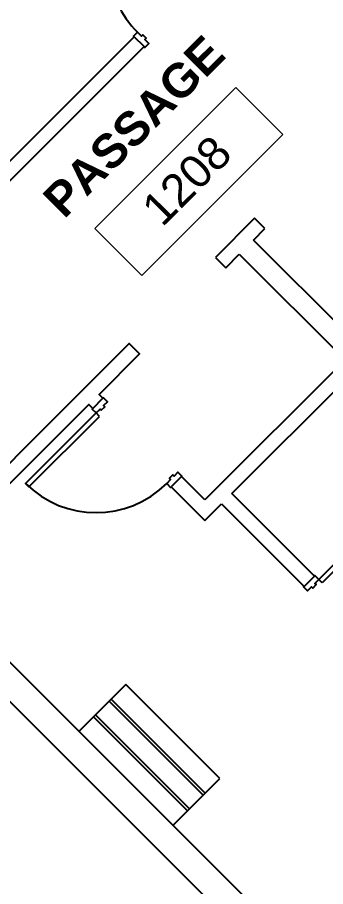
# Model space of a CAD drawing. Header units: inches. Extents: x -59 to 5745, y -269 to 4477.
# Drawn here: x 1331.9 to 1443.1, y 631.2 to 945 of the extents above; entities that cross this region are included whole.
import ezdxf

# ---------------------------------------------------------------- set-up
doc = ezdxf.new("R2010")
doc.units = ezdxf.units.IN
doc.header["$LTSCALE"] = 96
doc.header["$MEASUREMENT"] = 0
doc.layers.add('A-AREA-IDEN', color=2, linetype='CONTINUOUS', lineweight=9)
for name, color, linetype in [('A-DOOR', 2, 'CONTINUOUS'), ('A-FLOR-CASE', 3, 'CONTINUOUS'), ('A-WALL-FULL', 6, 'CONTINUOUS')]:
    doc.layers.add(name, color=color, linetype=linetype)
doc.styles.add('Arial_2', font='arial.ttf', dxfattribs={"height": 11.802395})
doc.styles.add('Arial_B', font='arialbd.ttf', dxfattribs={"height": 12.177074})

# ---------------------------------------------------------------- blocks, each defined once
blk = doc.blocks.new('Room Tag - Room Tag-10342-LEVEL 01 OVERALL FLOOR PLAN CATH _1')
at = {"layer": 'A-AREA-IDEN'}
for p, q in [((-0.375, -0.0625), (-0.375, -0.3125)), ((-0.375, -0.0625), (0.375, -0.0625)), ((0.375, -0.0625), (0.375, -0.3125)), ((-0.375, -0.3125), (0.375, -0.3125))]:
    blk.add_line(p, q, dxfattribs=at)

msp = doc.modelspace()

# ---------------------------------------------------------------- linework, layer by layer
at = {"layer": 'A-DOOR'}
for points in [[(1377.65, 934.43), (1377.91, 934.16), (1379.33, 935.58), (1377.91, 936.99), (1378.36, 937.43), (1377.12, 938.67), (1376.68, 938.23), (1375.26, 939.64), (1373.85, 938.23), (1374.11, 937.96)], [(1359.09, 803.79), (1358.91, 803.61), (1360.32, 802.2), (1361.74, 803.61), (1362.18, 803.17), (1363.42, 804.41), (1362.98, 804.85), (1364.39, 806.26), (1362.98, 807.68), (1362.8, 807.5)], [(1391.08, 779.22), (1391.26, 779.39), (1389.85, 780.81), (1388.43, 779.39), (1387.99, 779.83), (1386.75, 778.6), (1387.19, 778.16), (1385.78, 776.74), (1387.19, 775.33), (1387.37, 775.5)], [(1439.07, 743.3), (1439.24, 743.48), (1440.66, 742.06), (1439.24, 740.65), (1439.69, 740.21), (1438.45, 738.97), (1438.01, 739.41), (1436.59, 738), (1435.18, 739.41), (1435.35, 739.59)]]:
    msp.add_lwpolyline(points, dxfattribs=at)
for points in [[(1361.56, 800.96), (1360.32, 802.2), (1334.87, 776.74), (1336.11, 775.5)], [(1441.89, 740.83), (1440.66, 742.06), (1466.11, 767.52), (1467.35, 766.28)]]:
    msp.add_lwpolyline(points, close=True, dxfattribs=at)
for centre, start, end in [((1400.72, 965.1), 184.8052, 225), ((1360.32, 802.2), 224.9999, 314.9999)]:
    msp.add_arc(centre, 36, start, end, dxfattribs=at)
at = {"layer": 'A-FLOR-CASE'}
for p, q in [((1371.05, 704.14), (1354.08, 687.17)), ((1404.99, 670.2), (1371.05, 704.14)), ((1365.04, 698.13), (1398.98, 664.19)), ((1365.75, 698.84), (1399.69, 664.9)), ((1359.38, 692.48), (1393.32, 658.53)), ((1360.09, 693.18), (1394.03, 659.24)), ((1388.02, 653.23), (1404.99, 670.2))]:
    msp.add_line(p, q, dxfattribs=at)
at = {"layer": 'A-WALL-FULL'}
for p, q in [((1417.51, 872.47), (1403.37, 858.32)), ((1421.22, 868.75), (1417.51, 872.47)), ((1417.09, 864.62), (1421.22, 868.75)), ((1454.48, 827.24), (1417.09, 864.62)), ((1403.37, 858.32), (1407.08, 854.61)), ((1407.08, 854.61), (1411.97, 859.5)), ((1411.97, 859.5), (1450.11, 821.35)), ((1450.11, 821.35), (1399.53, 770.77)), ((1409.28, 773.09), (1453.83, 817.64)), ((1391.08, 779.22), (1387.37, 775.5)), ((1399.53, 770.77), (1391.08, 779.22)), ((1387.37, 775.5), (1399.53, 763.34)), ((1439.07, 743.3), (1409.28, 773.09)), ((1399.53, 763.34), (1405.57, 769.38)), ((1405.57, 769.38), (1435.35, 739.59)), ((1435.35, 739.59), (1439.07, 743.3))]:
    msp.add_line(p, q, dxfattribs=at)
msp.add_lwpolyline([(1193.45, 925.59), (1151.02, 883.16), (1148.19, 885.99), (1144.66, 882.45), (1246.48, 780.63), (1250.02, 784.17), (1238.7, 795.48), (1377.65, 934.43), (1374.11, 937.96), (1235.17, 799.02), (1155.26, 878.92), (1197.69, 921.34)], dxfattribs=at)
msp.add_lwpolyline([(1289.61, 744.57), (1286.79, 747.4), (1283.25, 743.86), (1564.77, 462.34), (1650.17, 547.74), (1646.64, 551.28), (1636.29, 540.93), (1634.87, 542.34), (1631.16, 538.63), (1632.57, 537.22), (1568.3, 472.95), (1324.75, 716.5), (1321.21, 712.97), (1293.33, 740.86), (1357.67, 805.2), (1359.09, 803.79), (1362.8, 807.5), (1361.39, 808.91), (1375.97, 823.5), (1372.26, 827.22)], close=True, dxfattribs=at)

# ---------------------------------------------------------------- block references
at = {"layer": 'A-AREA-IDEN', "xscale": 95.99999999999996, "yscale": 95.99999999999996, "zscale": 95.99999999999996, "rotation": 44.99999999999987}
msp.add_blockref('Room Tag - Room Tag-10342-LEVEL 01 OVERALL FLOOR PLAN CATH _1', (1381.06, 898.45), dxfattribs=at)

# ---------------------------------------------------------------- texts
at = {"layer": 'A-AREA-IDEN', "attachment_point": 2, "rotation": 45, "line_spacing_factor": 0.938532}
for s, insert, char_height, width, style in [('PASSAGE', (1369.58, 909.95), 12.177, 95.472, 'Arial_B'), ('1208', (1388.78, 890.34), 11.802, 43.776, 'Arial_2')]:
    msp.add_mtext(s, dxfattribs=dict(at, insert=insert, char_height=char_height, width=width, style=style))

doc.saveas('drawing.dxf')
